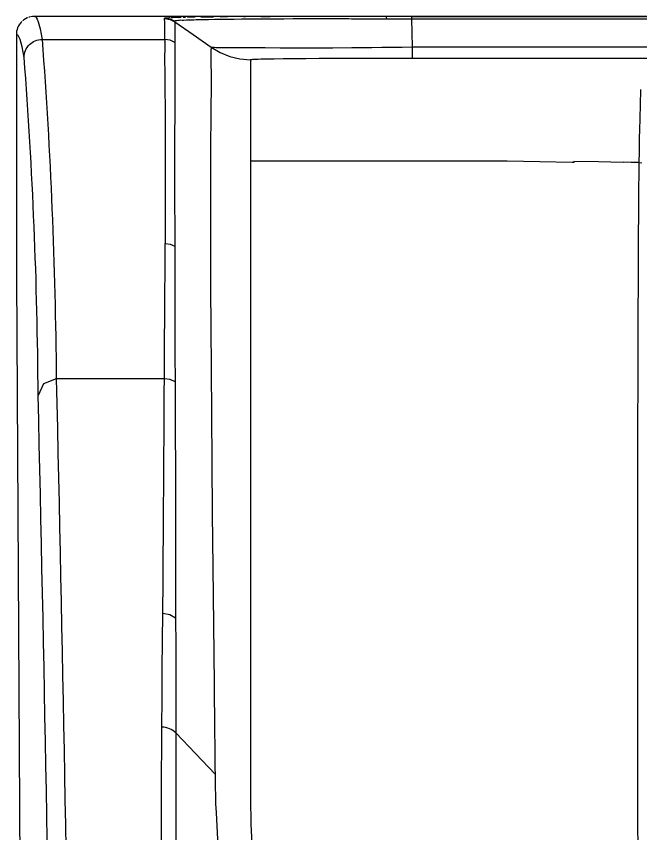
# Model space of a CAD drawing. Header units: millimetres. Extents: x 1291 to 5660, y 748 to 2981.
# Drawn here: x 1561.16 to 1595.94, y 2912.99 to 2958.55 of the extents above; entities that cross this region are included whole.
import ezdxf

# ---------------------------------------------------------------- set-up
doc = ezdxf.new("R2010")
doc.units = ezdxf.units.MM

msp = doc.modelspace()

# ---------------------------------------------------------------- linework, layer by layer
for points in [[(1561.758, 2958.455), (1561.666, 2958.406), (1561.579, 2958.353), (1561.54, 2958.324), (1561.501, 2958.29)], [(1561.806, 2958.474), (1561.782, 2958.464)], [(1561.908, 2958.508), (1561.855, 2958.493)], [(1562.169, 2958.542), (1562.063, 2958.537), (1561.956, 2958.518)], [(1569.995, 2957.09), (1569.729, 2957.221), (1569.429, 2957.264), (1569.434, 2957.375), (1569.434, 2958.135), (1569.429, 2958.251), (1569.424, 2958.348), (1569.424, 2958.426), (1569.419, 2958.435), (1569.424, 2958.45)], [(1569.429, 2958.45), (1569.434, 2958.455), (1569.448, 2958.455), (1569.468, 2958.46), (1569.497, 2958.464), (1569.569, 2958.469), (1569.666, 2958.479), (1569.724, 2958.484)], [(1569.724, 2958.401), (1569.99, 2958.271)], [(1569.792, 2958.484), (1569.869, 2958.489), (1569.952, 2958.493), (1570.131, 2958.498), (1570.344, 2958.503)], [(1570.353, 2958.329), (1570.387, 2958.334), (1570.465, 2958.334), (1570.634, 2958.343), (1570.833, 2958.353), (1570.939, 2958.358), (1571.055, 2958.358), (1571.176, 2958.363), (1571.302, 2958.368), (1571.573, 2958.372), (1571.868, 2958.377), (1572.193, 2958.382), (1572.536, 2958.387), (1572.904, 2958.392), (1573.291, 2958.397), (1573.703, 2958.401), (1574.138, 2958.406), (1574.361, 2958.406), (1574.419, 2958.411), (1575.067, 2958.411), (1575.556, 2958.416), (1576.064, 2958.416), (1576.587, 2958.421), (1579.689, 2958.421), (1579.835, 2958.416), (1580.575, 2958.416), (1581.175, 2958.411), (1582.129, 2958.411), (1582.482, 2958.406), (1619.725, 2958.406)], [(1570.455, 2958.503), (1570.576, 2958.508)], [(1570.702, 2958.508), (1570.837, 2958.513), (1571.123, 2958.518)], [(1571.438, 2958.518), (1571.776, 2958.522), (1572.139, 2958.527)], [(1572.052, 2956.828), (1572.105, 2956.824), (1572.183, 2956.824), (1572.28, 2956.819), (1572.401, 2956.814), (1572.72, 2956.814), (1573.141, 2956.809), (1573.669, 2956.809), (1574.298, 2956.804), (1575.029, 2956.804), (1575.861, 2956.799), (1578.784, 2956.799), (1579.854, 2956.804), (1580.962, 2956.819), (1581.524, 2956.824), (1582.085, 2956.833), (1582.656, 2956.838), (1583.223, 2956.843), (1583.208, 2957.622), (1583.189, 2958.406), (1583.189, 2958.542), (1620.3, 2958.547)], [(1572.522, 2958.527), (1572.928, 2958.532)], [(1573.814, 2958.532), (1573.93, 2958.537)], [(1574.782, 2958.537), (1575.295, 2958.542)], [(1581.766, 2958.542), (1581.771, 2958.508), (1581.775, 2958.411)], [(1561.463, 2958.256), (1561.429, 2958.218), (1561.366, 2958.145), (1561.313, 2958.067), (1561.288, 2958.024), (1561.269, 2957.98), (1561.255, 2957.961), (1561.245, 2957.942), (1561.235, 2957.917), (1561.23, 2957.898), (1561.201, 2957.806), (1561.177, 2957.719), (1561.167, 2957.627), (1561.163, 2957.535), (1561.167, 2950.784), (1561.177, 2944.032), (1561.371, 2907.883), (1561.588, 2871.735), (1561.705, 2853.658)], [(1570.32, 2958.329), (1570.257, 2958.324), (1570.203, 2958.314), (1570.111, 2958.305), (1570.049, 2958.295), (1570.029, 2958.29), (1570.01, 2958.285), (1570.005, 2958.28), (1570, 2958.276), (1569.995, 2958.276), (1569.99, 2958.271), (1570, 2958.072), (1569.995, 2957.961), (1569.99, 2957.404), (1569.995, 2957.356), (1569.995, 2957.308), (1570, 2957.201), (1570, 2957.09), (1569.729, 2957.221), (1569.434, 2957.264)], [(1569.99, 2958.261), (1569.995, 2958.256)], [(1570, 2958.242), (1571.007, 2957.53), (1572.018, 2956.824), (1572.512, 2956.524), (1573.054, 2956.306), (1573.62, 2956.175), (1574.201, 2956.127), (1574.201, 2915.395), (1574.206, 2914.94), (1574.211, 2914.475), (1574.22, 2914.015), (1574.23, 2913.546), (1574.317, 2911.658), (1574.458, 2909.737), (1574.666, 2907.772), (1574.946, 2905.778), (1575.726, 2901.688), (1576.844, 2897.487), (1577.541, 2895.353), (1578.339, 2893.199), (1578.78, 2892.115), (1579.244, 2891.031), (1579.743, 2889.942), (1580.27, 2888.853)], [(1561.593, 2956.262), (1561.482, 2956.843), (1561.376, 2957.25), (1561.308, 2957.414), (1561.264, 2957.482), (1561.24, 2957.506), (1561.211, 2957.525), (1561.187, 2957.535), (1561.163, 2957.535)], [(1569.995, 2957.753), (1569.99, 2957.675)], [(1569.429, 2957.153), (1569.424, 2957.095)], [(1570, 2957.09), (1569.995, 2957.037), (1569.995, 2956.916), (1570, 2956.853), (1570, 2956.194), (1569.995, 2955.773), (1569.995, 2955.018), (1569.99, 2954.738), (1569.99, 2954.123), (1569.986, 2953.45), (1569.986, 2952.71), (1569.981, 2952.318), (1569.981, 2948.044), (1569.986, 2946.921), (1569.986, 2945.731), (1569.99, 2944.889), (1569.99, 2944.013), (1569.995, 2943.112), (1569.995, 2942.178), (1570, 2941.704), (1570, 2939.212), (1570.005, 2938.689), (1570.005, 2938.166), (1570.01, 2937.43), (1570.01, 2936.685), (1570.015, 2935.93), (1570.015, 2935.161), (1570.019, 2933.588), (1570.024, 2931.966), (1570.024, 2930.297), (1570.029, 2929.875), (1570.029, 2928.583), (1570.034, 2926.826), (1570.034, 2925.021)], [(1572.018, 2956.824), (1572.009, 2956.799), (1572.009, 2956.732), (1572.004, 2956.678), (1571.999, 2956.611), (1571.999, 2956.436), (1571.994, 2956.33), (1571.994, 2956.064), (1571.999, 2955.909), (1572.004, 2955.73), (1572.009, 2955.527), (1572.009, 2954.394), (1571.999, 2953.62), (1571.989, 2952.695), (1571.98, 2951.597), (1571.975, 2950.324), (1571.97, 2948.867), (1571.975, 2947.221), (1571.98, 2945.402), (1571.984, 2943.403), (1571.999, 2941.225), (1572.018, 2938.873), (1572.028, 2936.361), (1572.052, 2933.68), (1572.076, 2930.839), (1572.105, 2927.828), (1572.139, 2924.658), (1572.173, 2921.328), (1572.183, 2920.467), (1572.193, 2919.601), (1572.202, 2918.729), (1572.212, 2917.839), (1572.222, 2916.939), (1572.226, 2916.629), (1572.231, 2916.309)], [(1572.013, 2956.824), (1572.023, 2956.828)], [(1583.237, 2956.224), (1583.237, 2956.267), (1583.232, 2956.383), (1583.232, 2956.577), (1583.223, 2956.843), (1612.978, 2956.843)], [(1574.201, 2956.132), (1574.211, 2956.136), (1574.235, 2956.141), (1574.279, 2956.146), (1574.341, 2956.151), (1574.424, 2956.156), (1574.521, 2956.161), (1574.642, 2956.165), (1574.777, 2956.17), (1575.111, 2956.175), (1575.527, 2956.185), (1576.031, 2956.19), (1576.616, 2956.199), (1577.289, 2956.204), (1578.025, 2956.209), (1578.818, 2956.214), (1579.651, 2956.219), (1581.408, 2956.219), (1581.863, 2956.224), (1610.137, 2956.224)], [(1595.937, 2954.476), (1595.932, 2954.399), (1595.908, 2953.692), (1595.888, 2952.802), (1595.874, 2952.284), (1595.864, 2951.708), (1595.859, 2951.403), (1595.854, 2951.084), (1595.85, 2950.914), (1595.85, 2950.745), (1595.845, 2950.658), (1595.84, 2950.198), (1595.835, 2950.101), (1595.835, 2949.791), (1595.83, 2949.578), (1595.825, 2949.138), (1595.821, 2948.683), (1595.816, 2948.204), (1595.816, 2947.71), (1595.811, 2947.197), (1595.806, 2946.665), (1595.806, 2946.113), (1595.801, 2945.547), (1595.801, 2944.961), (1595.796, 2944.356), (1595.792, 2943.737), (1595.792, 2942.933), (1595.787, 2942.774), (1595.787, 2941.767), (1595.782, 2940.373), (1595.777, 2938.907), (1595.777, 2937.382), (1595.772, 2936.588), (1595.772, 2935.785), (1595.767, 2934.125), (1595.767, 2930.611), (1595.763, 2928.753), (1595.763, 2924.842), (1595.767, 2922.8), (1595.767, 2918.536), (1595.772, 2916.314), (1595.772, 2914.035), (1595.777, 2911.692)], [(1595.84, 2950.396), (1595.404, 2950.406), (1594.969, 2950.421), (1594.969, 2950.401), (1593.594, 2950.435), (1592.215, 2950.464), (1592.215, 2950.396), (1592.123, 2950.396), (1590.318, 2950.435), (1588.512, 2950.469), (1574.201, 2950.469)], [(1595.845, 2950.396), (1596.014, 2950.387)], [(1570.005, 2938.166), (1569.724, 2938.297), (1569.414, 2938.345), (1569.419, 2939.386), (1569.424, 2940.397), (1569.424, 2940.896), (1569.429, 2941.385), (1569.434, 2941.864), (1569.434, 2942.343), (1569.439, 2943.267), (1569.444, 2944.167), (1569.444, 2945.044), (1569.448, 2945.886), (1569.729, 2945.847), (1569.986, 2945.731)], [(1569.323, 2925.287), (1569.71, 2925.215), (1570.034, 2925.021), (1570.039, 2923.463), (1570.039, 2921.875), (1570.044, 2920.259), (1570.039, 2905.618), (1570.034, 2902.845), (1570.034, 2901.437), (1570.029, 2900.009), (1570.029, 2897.841), (1570.024, 2897.105), (1570.024, 2895.547), (1570.019, 2895.159), (1570.019, 2894.375), (1570.015, 2893.983), (1570.019, 2893.983)], [(1570.044, 2918.608), (1569.966, 2918.676), (1569.884, 2918.739), (1569.792, 2918.792), (1569.695, 2918.841), (1569.594, 2918.875), (1569.487, 2918.904), (1569.381, 2918.918), (1569.269, 2918.923)], [(1570.039, 2918.608), (1571.133, 2917.466), (1572.231, 2916.309), (1572.231, 2916.169), (1572.236, 2916.034), (1572.241, 2915.574), (1572.26, 2915.109), (1572.265, 2914.649), (1572.285, 2914.18), (1572.381, 2912.288)]]:
    msp.add_lwpolyline(points)
for points in [[(1620.305, 2958.547), (1562.184, 2958.547), (1562.223, 2958.532), (1562.247, 2958.513), (1562.271, 2958.484), (1562.324, 2958.387), (1562.377, 2958.247), (1562.484, 2957.845), (1562.595, 2957.264, -0.016762), (1563.384, 2938.345, -0.002769), (1564.183, 2894.177, 0.399391), (1563.186, 2893.378), (1563.19, 2892.793), (1563.2, 2892.202), (1563.2, 2891.902), (1563.205, 2891.607), (1563.21, 2891.307), (1563.215, 2891.012), (1563.229, 2714.692)], [(1569.25, 2911.305), (1569.245, 2913.909), (1569.245, 2915.187), (1569.25, 2916.445), (1569.26, 2917.694), (1569.264, 2918.928), (1569.279, 2920.559), (1569.293, 2922.166), (1569.303, 2923.743), (1569.318, 2925.287), (1569.332, 2927.078), (1569.347, 2928.825), (1569.356, 2929.256), (1569.356, 2930.103), (1569.361, 2930.524), (1569.366, 2931.356), (1569.371, 2932.179), (1569.385, 2933.791), (1569.395, 2935.354), (1569.4, 2936.119), (1569.405, 2936.879), (1569.405, 2937.614), (1569.41, 2938.345), (1563.379, 2938.345), (1562.673, 2938.069), (1562.377, 2937.411, 0.017438), (1561.598, 2956.257, -0.416872), (1562.6, 2957.264), (1569.434, 2957.264), (1569.429, 2957.211), (1569.424, 2955.831), (1569.429, 2955.71), (1569.429, 2955.193), (1569.434, 2954.907), (1569.439, 2954.288), (1569.444, 2953.61), (1569.444, 2953.053), (1569.448, 2952.865), (1569.448, 2952.468), (1569.453, 2952.056), (1569.453, 2947.071), (1569.448, 2945.886)]]:
    msp.add_lwpolyline(points, format="xyb")
msp.add_lwpolyline([(1569.424, 2958.426), (1569.724, 2958.377), (1570, 2958.242), (1569.865, 2958.319), (1569.724, 2958.377), (1569.574, 2958.411)], close=True)
msp.add_arc((-2911.67, 2833.263), 4475.259, 0.769665, 1.333505)

doc.saveas('drawing.dxf')
